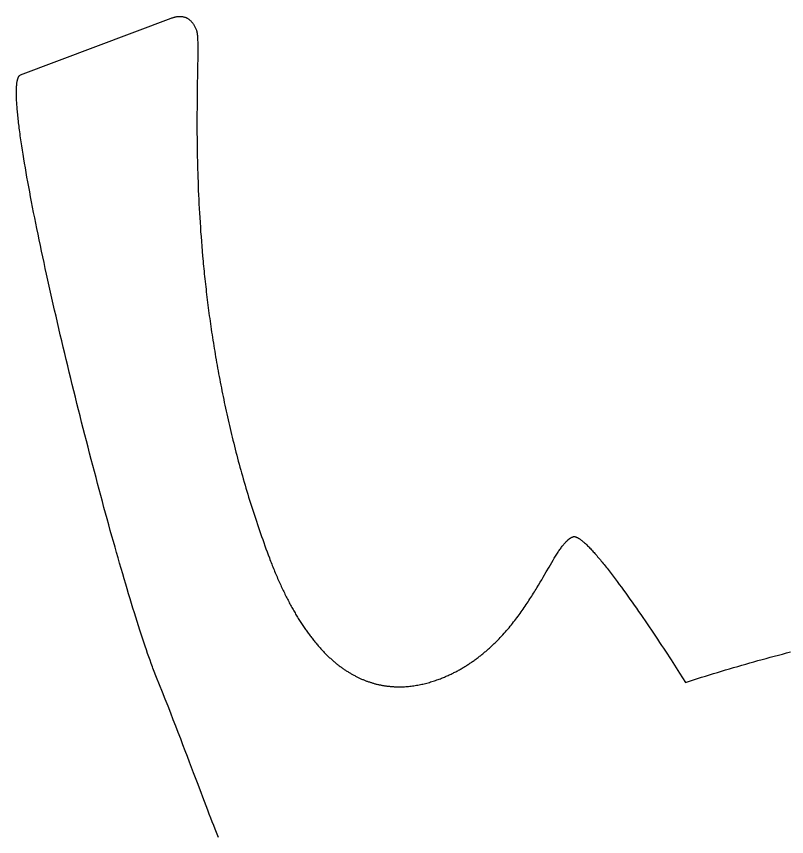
# Model space of a CAD drawing. Extents: x 156 to 510, y 849 to 1306.
# Drawn here: x 240.51 to 264.86, y 1077.97 to 1103.9 of the extents above; entities that cross this region are included whole.
import ezdxf

# ---------------------------------------------------------------- set-up
doc = ezdxf.new("R2010")
doc.units = 0
doc.layers.add('color#3f3f3fff', color=1, linetype='CONTINUOUS')

msp = doc.modelspace()

# ---------------------------------------------------------------- linework, layer by layer
at = {"layer": 'color#3f3f3fff'}
msp.add_lwpolyline([(246.905, 1077.944), (246.884, 1077.995), (246.862, 1078.046), (246.84, 1078.099), (246.819, 1078.152), (246.796, 1078.207), (246.751, 1078.319), (246.705, 1078.435), (246.658, 1078.555), (246.609, 1078.679), (246.56, 1078.808), (246.509, 1078.94), (246.457, 1079.077), (246.403, 1079.218), (246.348, 1079.363), (246.233, 1079.667), (246.112, 1079.989), (245.984, 1080.329), (245.917, 1080.506), (245.848, 1080.688), (245.777, 1080.874), (245.704, 1081.065), (245.628, 1081.261), (245.551, 1081.461), (245.471, 1081.667), (245.389, 1081.877), (245.305, 1082.093), (245.218, 1082.313), (245.129, 1082.538), (245.037, 1082.769), (244.943, 1083.005), (244.845, 1083.246), (244.828, 1083.293), (244.81, 1083.342), (244.792, 1083.391), (244.773, 1083.441), (244.736, 1083.545), (244.698, 1083.652), (244.659, 1083.762), (244.62, 1083.876), (244.58, 1083.994), (244.54, 1084.115), (244.499, 1084.239), (244.457, 1084.366), (244.415, 1084.496), (244.372, 1084.63), (244.329, 1084.766), (244.285, 1084.906), (244.24, 1085.048), (244.196, 1085.193), (244.15, 1085.34), (244.105, 1085.491), (244.059, 1085.643), (244.012, 1085.799), (243.965, 1085.956), (243.918, 1086.117), (243.87, 1086.279), (243.822, 1086.444), (243.774, 1086.61), (243.726, 1086.779), (243.677, 1086.95), (243.628, 1087.122), (243.579, 1087.297), (243.529, 1087.473), (243.479, 1087.651), (243.43, 1087.831), (243.38, 1088.012), (243.329, 1088.195), (243.279, 1088.379), (243.229, 1088.565), (243.178, 1088.752), (243.128, 1088.94), (243.077, 1089.129), (243.027, 1089.32), (242.976, 1089.511), (242.926, 1089.703), (242.875, 1089.896), (242.824, 1090.09), (242.774, 1090.285), (242.724, 1090.48), (242.673, 1090.676), (242.623, 1090.873), (242.573, 1091.07), (242.523, 1091.267), (242.474, 1091.465), (242.424, 1091.663), (242.375, 1091.861), (242.326, 1092.059), (242.277, 1092.257), (242.229, 1092.455), (242.181, 1092.653), (242.133, 1092.851), (242.085, 1093.048), (242.038, 1093.246), (241.991, 1093.442), (241.944, 1093.639), (241.898, 1093.835), (241.853, 1094.03), (241.807, 1094.224), (241.762, 1094.418), (241.718, 1094.611), (241.674, 1094.803), (241.631, 1094.994), (241.588, 1095.185), (241.546, 1095.374), (241.504, 1095.561), (241.463, 1095.748), (241.423, 1095.933), (241.383, 1096.117), (241.344, 1096.3), (241.305, 1096.481), (241.267, 1096.66), (241.23, 1096.838), (241.193, 1097.014), (241.158, 1097.188), (241.123, 1097.36), (241.088, 1097.531), (241.055, 1097.699), (241.022, 1097.865), (240.99, 1098.03), (240.959, 1098.191), (240.929, 1098.351), (240.9, 1098.508), (240.872, 1098.663), (240.844, 1098.815), (240.818, 1098.965), (240.792, 1099.112), (240.768, 1099.257), (240.744, 1099.398), (240.722, 1099.537), (240.7, 1099.673), (240.68, 1099.806), (240.67, 1099.871), (240.66, 1099.935), (240.651, 1099.999), (240.642, 1100.062), (240.633, 1100.124), (240.625, 1100.185), (240.616, 1100.246), (240.609, 1100.306), (240.601, 1100.364), (240.594, 1100.422), (240.586, 1100.48), (240.58, 1100.536), (240.573, 1100.591), (240.567, 1100.646), (240.561, 1100.699), (240.556, 1100.752), (240.55, 1100.804), (240.545, 1100.855), (240.541, 1100.905), (240.536, 1100.954), (240.532, 1101.002), (240.529, 1101.049), (240.525, 1101.095), (240.522, 1101.14), (240.519, 1101.184), (240.517, 1101.228), (240.515, 1101.27), (240.513, 1101.311), (240.512, 1101.351), (240.511, 1101.391), (240.51, 1101.429), (240.509, 1101.466), (240.509, 1101.502), (240.51, 1101.537), (240.51, 1101.571), (240.511, 1101.604), (240.512, 1101.636), (240.514, 1101.667), (240.516, 1101.696), (240.518, 1101.725), (240.521, 1101.752), (240.524, 1101.778), (240.528, 1101.803), (240.531, 1101.827), (240.536, 1101.85), (240.538, 1101.861), (240.54, 1101.872), (240.543, 1101.882), (240.545, 1101.892), (240.548, 1101.902), (240.55, 1101.912), (240.553, 1101.921), (240.556, 1101.93), (240.559, 1101.938), (240.562, 1101.947), (240.565, 1101.955), (240.569, 1101.963), (240.572, 1101.97), (240.575, 1101.977), (240.579, 1101.984), (240.583, 1101.99), (240.586, 1101.997), (240.59, 1102.002), (240.594, 1102.008), (240.598, 1102.013), (240.602, 1102.018), (240.607, 1102.023), (240.611, 1102.027), (240.615, 1102.031), (240.62, 1102.035), (240.624, 1102.038), (240.629, 1102.041), (240.634, 1102.044), (240.639, 1102.046), (240.644, 1102.048), (245.408, 1103.841), (245.428, 1103.848), (245.449, 1103.855), (245.471, 1103.862), (245.482, 1103.866), (245.494, 1103.869), (245.505, 1103.872), (245.517, 1103.875), (245.529, 1103.878), (245.541, 1103.881), (245.554, 1103.883), (245.566, 1103.885), (245.579, 1103.888), (245.592, 1103.89), (245.605, 1103.891), (245.618, 1103.893), (245.631, 1103.894), (245.644, 1103.895), (245.657, 1103.896), (245.671, 1103.896), (245.684, 1103.896), (245.698, 1103.896), (245.711, 1103.895), (245.725, 1103.894), (245.739, 1103.893), (245.752, 1103.891), (245.766, 1103.889), (245.78, 1103.886), (245.794, 1103.883), (245.808, 1103.88), (245.821, 1103.876), (245.835, 1103.872), (245.849, 1103.867), (245.863, 1103.862), (245.876, 1103.856), (245.89, 1103.849), (245.903, 1103.843), (245.917, 1103.835), (245.93, 1103.827), (245.944, 1103.819), (245.957, 1103.809), (245.97, 1103.8), (245.983, 1103.789), (245.996, 1103.778), (246.009, 1103.767), (246.022, 1103.754), (246.035, 1103.741), (246.047, 1103.728), (246.059, 1103.713), (246.072, 1103.698), (246.084, 1103.682), (246.095, 1103.666), (246.107, 1103.648), (246.119, 1103.63), (246.13, 1103.611), (246.141, 1103.591), (246.152, 1103.571), (246.162, 1103.55), (246.173, 1103.527), (246.183, 1103.504), (246.193, 1103.48), (246.202, 1103.456), (246.205, 1103.447), (246.208, 1103.439), (246.21, 1103.429), (246.213, 1103.419), (246.215, 1103.409), (246.218, 1103.398), (246.22, 1103.386), (246.222, 1103.373), (246.224, 1103.36), (246.226, 1103.346), (246.228, 1103.332), (246.229, 1103.317), (246.231, 1103.301), (246.232, 1103.285), (246.235, 1103.25), (246.237, 1103.214), (246.239, 1103.174), (246.241, 1103.133), (246.242, 1103.089), (246.243, 1103.042), (246.244, 1102.993), (246.245, 1102.942), (246.245, 1102.889), (246.245, 1102.833), (246.245, 1102.775), (246.245, 1102.715), (246.244, 1102.652), (246.243, 1102.521), (246.241, 1102.38), (246.238, 1102.231), (246.236, 1102.074), (246.23, 1101.735), (246.227, 1101.553), (246.225, 1101.363), (246.222, 1101.166), (246.221, 1101.064), (246.221, 1100.961), (246.22, 1100.856), (246.22, 1100.749), (246.219, 1100.64), (246.219, 1100.529), (246.219, 1100.417), (246.22, 1100.303), (246.22, 1100.187), (246.221, 1100.07), (246.222, 1099.95), (246.224, 1099.829), (246.225, 1099.707), (246.227, 1099.582), (246.23, 1099.457), (246.232, 1099.329), (246.235, 1099.2), (246.239, 1099.07), (246.243, 1098.937), (246.247, 1098.804), (246.252, 1098.669), (246.257, 1098.532), (246.262, 1098.394), (246.269, 1098.254), (246.275, 1098.113), (246.282, 1097.971), (246.29, 1097.827), (246.298, 1097.682), (246.307, 1097.535), (246.316, 1097.387), (246.326, 1097.238), (246.336, 1097.088), (246.347, 1096.936), (246.359, 1096.783), (246.372, 1096.629), (246.385, 1096.473), (246.398, 1096.316), (246.413, 1096.158), (246.42, 1096.079), (246.428, 1095.999), (246.436, 1095.919), (246.444, 1095.839), (246.452, 1095.759), (246.46, 1095.678), (246.469, 1095.597), (246.478, 1095.515), (246.487, 1095.434), (246.496, 1095.352), (246.505, 1095.27), (246.515, 1095.187), (246.525, 1095.104), (246.535, 1095.021), (246.545, 1094.938), (246.555, 1094.855), (246.566, 1094.771), (246.576, 1094.687), (246.587, 1094.603), (246.599, 1094.518), (246.61, 1094.434), (246.622, 1094.349), (246.634, 1094.263), (246.646, 1094.178), (246.658, 1094.092), (246.671, 1094.006), (246.683, 1093.92), (246.696, 1093.834), (246.71, 1093.747), (246.723, 1093.66), (246.737, 1093.573), (246.751, 1093.486), (246.765, 1093.398), (246.78, 1093.311), (246.794, 1093.223), (246.809, 1093.135), (246.824, 1093.046), (246.84, 1092.958), (246.855, 1092.869), (246.871, 1092.78), (246.888, 1092.691), (246.904, 1092.602), (246.921, 1092.512), (246.938, 1092.422), (246.955, 1092.333), (246.973, 1092.242), (246.99, 1092.152), (247.008, 1092.062), (247.027, 1091.971), (247.045, 1091.88), (247.064, 1091.789), (247.083, 1091.698), (247.103, 1091.607), (247.122, 1091.515), (247.142, 1091.424), (247.163, 1091.332), (247.183, 1091.24), (247.204, 1091.148), (247.225, 1091.055), (247.247, 1090.963), (247.268, 1090.87), (247.29, 1090.778), (247.313, 1090.685), (247.335, 1090.592), (247.358, 1090.498), (247.381, 1090.405), (247.405, 1090.312), (247.429, 1090.218), (247.453, 1090.124), (247.477, 1090.03), (247.502, 1089.936), (247.527, 1089.842), (247.553, 1089.748), (247.579, 1089.654), (247.605, 1089.559), (247.631, 1089.465), (247.658, 1089.37), (247.685, 1089.275), (247.712, 1089.18), (247.74, 1089.085), (247.768, 1088.99), (247.796, 1088.895), (247.825, 1088.799), (247.854, 1088.704), (247.883, 1088.609), (247.913, 1088.513), (247.943, 1088.417), (247.974, 1088.321), (248.004, 1088.226), (248.036, 1088.13), (248.067, 1088.033), (248.099, 1087.937), (248.131, 1087.841), (248.164, 1087.745), (248.197, 1087.649), (248.23, 1087.552), (248.264, 1087.456), (248.298, 1087.359), (248.332, 1087.263), (248.367, 1087.166), (248.402, 1087.069), (248.437, 1086.972), (248.473, 1086.876), (248.51, 1086.779), (248.528, 1086.73), (248.546, 1086.682), (248.564, 1086.635), (248.583, 1086.588), (248.601, 1086.541), (248.62, 1086.494), (248.639, 1086.448), (248.657, 1086.402), (248.676, 1086.357), (248.695, 1086.311), (248.713, 1086.267), (248.732, 1086.222), (248.751, 1086.178), (248.77, 1086.134), (248.789, 1086.091), (248.808, 1086.048), (248.827, 1086.005), (248.846, 1085.962), (248.866, 1085.92), (248.885, 1085.878), (248.904, 1085.837), (248.923, 1085.796), (248.943, 1085.755), (248.962, 1085.714), (248.982, 1085.674), (249.001, 1085.634), (249.021, 1085.595), (249.041, 1085.555), (249.06, 1085.517), (249.08, 1085.478), (249.1, 1085.44), (249.119, 1085.402), (249.139, 1085.364), (249.159, 1085.327), (249.179, 1085.29), (249.199, 1085.253), (249.219, 1085.217), (249.239, 1085.181), (249.259, 1085.145), (249.279, 1085.11), (249.3, 1085.074), (249.32, 1085.04), (249.34, 1085.005), (249.36, 1084.971), (249.381, 1084.937), (249.401, 1084.903), (249.421, 1084.87), (249.442, 1084.837), (249.462, 1084.804), (249.483, 1084.772), (249.503, 1084.74), (249.524, 1084.708), (249.545, 1084.677), (249.565, 1084.645), (249.586, 1084.614), (249.607, 1084.584), (249.627, 1084.554), (249.648, 1084.523), (249.669, 1084.494), (249.69, 1084.464), (249.711, 1084.435), (249.732, 1084.406), (249.753, 1084.378), (249.774, 1084.349), (249.795, 1084.321), (249.816, 1084.294), (249.837, 1084.266), (249.858, 1084.239), (249.879, 1084.212), (249.9, 1084.185), (249.921, 1084.159), (249.942, 1084.133), (249.964, 1084.107), (249.985, 1084.082), (250.006, 1084.056), (250.028, 1084.031), (250.049, 1084.007), (250.07, 1083.982), (250.092, 1083.958), (250.113, 1083.934), (250.135, 1083.911), (250.156, 1083.887), (250.177, 1083.864), (250.199, 1083.841), (250.221, 1083.819), (250.242, 1083.796), (250.264, 1083.774), (250.285, 1083.753), (250.307, 1083.731), (250.328, 1083.71), (250.35, 1083.689), (250.372, 1083.668), (250.394, 1083.647), (250.415, 1083.627), (250.437, 1083.607), (250.459, 1083.587), (250.48, 1083.568), (250.502, 1083.549), (250.524, 1083.53), (250.546, 1083.511), (250.568, 1083.492), (250.59, 1083.474), (250.611, 1083.456), (250.633, 1083.438), (250.655, 1083.421), (250.677, 1083.404), (250.699, 1083.387), (250.721, 1083.37), (250.743, 1083.353), (250.765, 1083.337), (250.787, 1083.321), (250.809, 1083.305), (250.831, 1083.289), (250.853, 1083.274), (250.875, 1083.259), (250.897, 1083.244), (250.919, 1083.229), (250.941, 1083.215), (250.963, 1083.2), (250.985, 1083.186), (251.007, 1083.173), (251.029, 1083.159), (251.051, 1083.146), (251.073, 1083.133), (251.095, 1083.12), (251.117, 1083.107), (251.139, 1083.095), (251.161, 1083.082), (251.183, 1083.07), (251.206, 1083.059), (251.228, 1083.047), (251.25, 1083.036), (251.272, 1083.024), (251.294, 1083.013), (251.316, 1083.003), (251.338, 1082.992), (251.36, 1082.982), (251.383, 1082.972), (251.405, 1082.962), (251.427, 1082.952), (251.449, 1082.943), (251.471, 1082.933), (251.493, 1082.924), (251.515, 1082.916), (251.537, 1082.907), (251.559, 1082.898), (251.582, 1082.89), (251.604, 1082.882), (251.626, 1082.874), (251.648, 1082.866), (251.67, 1082.859), (251.692, 1082.852), (251.714, 1082.845), (251.736, 1082.838), (251.758, 1082.831), (251.78, 1082.824), (251.802, 1082.818), (251.824, 1082.812), (251.846, 1082.806), (251.868, 1082.8), (251.89, 1082.795), (251.912, 1082.789), (251.934, 1082.784), (251.956, 1082.779), (251.978, 1082.774), (252, 1082.769), (252.022, 1082.765), (252.044, 1082.76), (252.066, 1082.756), (252.088, 1082.752), (252.11, 1082.748), (252.132, 1082.745), (252.154, 1082.741), (252.176, 1082.738), (252.198, 1082.735), (252.219, 1082.732), (252.241, 1082.729), (252.263, 1082.727), (252.285, 1082.724), (252.307, 1082.722), (252.328, 1082.72), (252.35, 1082.718), (252.372, 1082.716), (252.394, 1082.714), (252.415, 1082.713), (252.437, 1082.712), (252.459, 1082.71), (252.48, 1082.709), (252.502, 1082.709), (252.523, 1082.708), (252.545, 1082.707), (252.567, 1082.707), (252.588, 1082.707), (252.61, 1082.707), (252.652, 1082.707), (252.695, 1082.708), (252.738, 1082.709), (252.781, 1082.711), (252.823, 1082.714), (252.866, 1082.717), (252.908, 1082.721), (252.95, 1082.725), (252.992, 1082.73), (253.034, 1082.735), (253.076, 1082.741), (253.118, 1082.747), (253.159, 1082.754), (253.201, 1082.761), (253.242, 1082.769), (253.283, 1082.777), (253.325, 1082.786), (253.365, 1082.795), (253.406, 1082.805), (253.447, 1082.815), (253.487, 1082.825), (253.528, 1082.836), (253.568, 1082.847), (253.608, 1082.859), (253.647, 1082.871), (253.687, 1082.884), (253.726, 1082.897), (253.766, 1082.91), (253.805, 1082.924), (253.844, 1082.938), (253.882, 1082.952), (253.915, 1082.964), (253.947, 1082.977), (253.979, 1082.989), (254.01, 1083.002), (254.042, 1083.015), (254.073, 1083.028), (254.104, 1083.042), (254.135, 1083.055), (254.166, 1083.069), (254.196, 1083.083), (254.227, 1083.097), (254.257, 1083.111), (254.287, 1083.126), (254.317, 1083.14), (254.346, 1083.155), (254.376, 1083.17), (254.405, 1083.185), (254.434, 1083.201), (254.463, 1083.216), (254.492, 1083.232), (254.521, 1083.248), (254.549, 1083.264), (254.578, 1083.28), (254.606, 1083.296), (254.634, 1083.312), (254.661, 1083.329), (254.689, 1083.346), (254.716, 1083.362), (254.744, 1083.379), (254.771, 1083.397), (254.798, 1083.414), (254.825, 1083.431), (254.851, 1083.449), (254.878, 1083.467), (254.904, 1083.484), (254.93, 1083.502), (254.956, 1083.521), (254.982, 1083.539), (255.008, 1083.557), (255.033, 1083.576), (255.059, 1083.594), (255.084, 1083.613), (255.109, 1083.632), (255.134, 1083.651), (255.158, 1083.67), (255.183, 1083.689), (255.207, 1083.708), (255.232, 1083.728), (255.256, 1083.747), (255.28, 1083.767), (255.304, 1083.787), (255.327, 1083.807), (255.351, 1083.827), (255.374, 1083.847), (255.397, 1083.867), (255.42, 1083.887), (255.443, 1083.907), (255.466, 1083.928), (255.489, 1083.948), (255.511, 1083.969), (255.534, 1083.99), (255.556, 1084.011), (255.578, 1084.031), (255.6, 1084.052), (255.622, 1084.073), (255.644, 1084.095), (255.665, 1084.116), (255.686, 1084.137), (255.729, 1084.18), (255.771, 1084.223), (255.812, 1084.266), (255.853, 1084.31), (255.893, 1084.354), (255.933, 1084.398), (255.972, 1084.442), (256.011, 1084.486), (256.049, 1084.531), (256.087, 1084.576), (256.124, 1084.621), (256.161, 1084.666), (256.197, 1084.711), (256.233, 1084.756), (256.268, 1084.801), (256.303, 1084.847), (256.338, 1084.892), (256.372, 1084.938), (256.405, 1084.984), (256.439, 1085.029), (256.471, 1085.075), (256.504, 1085.121), (256.535, 1085.166), (256.567, 1085.212), (256.598, 1085.257), (256.629, 1085.303), (256.659, 1085.348), (256.689, 1085.393), (256.718, 1085.438), (256.748, 1085.483), (256.776, 1085.528), (256.805, 1085.573), (256.833, 1085.618), (256.861, 1085.662), (256.888, 1085.706), (256.915, 1085.75), (256.942, 1085.794), (256.968, 1085.838), (257.02, 1085.924), (257.07, 1086.009), (257.12, 1086.093), (257.168, 1086.175), (257.261, 1086.336), (257.351, 1086.49), (257.394, 1086.564), (257.436, 1086.636), (257.478, 1086.705), (257.519, 1086.773), (257.539, 1086.806), (257.559, 1086.838), (257.579, 1086.87), (257.598, 1086.901), (257.618, 1086.931), (257.637, 1086.961), (257.656, 1086.99), (257.676, 1087.018), (257.694, 1087.045), (257.713, 1087.072), (257.732, 1087.098), (257.751, 1087.124), (257.769, 1087.148), (257.787, 1087.172), (257.806, 1087.195), (257.824, 1087.217), (257.842, 1087.238), (257.86, 1087.259), (257.878, 1087.278), (257.896, 1087.297), (257.914, 1087.315), (257.922, 1087.324), (257.931, 1087.332), (257.94, 1087.34), (257.949, 1087.348), (257.958, 1087.356), (257.967, 1087.363), (257.976, 1087.37), (257.984, 1087.377), (257.993, 1087.384), (258.002, 1087.39), (258.011, 1087.397), (258.02, 1087.403), (258.028, 1087.408), (258.037, 1087.414), (258.046, 1087.419), (258.055, 1087.424), (258.063, 1087.429), (258.072, 1087.433), (258.081, 1087.437), (258.09, 1087.441), (258.099, 1087.445), (258.107, 1087.449), (258.113, 1087.45), (258.118, 1087.452), (258.124, 1087.453), (258.13, 1087.454), (258.136, 1087.455), (258.142, 1087.455), (258.148, 1087.455), (258.155, 1087.454), (258.161, 1087.454), (258.168, 1087.453), (258.175, 1087.452), (258.182, 1087.45), (258.189, 1087.448), (258.196, 1087.446), (258.204, 1087.444), (258.211, 1087.441), (258.219, 1087.438), (258.227, 1087.435), (258.235, 1087.431), (258.243, 1087.427), (258.252, 1087.423), (258.26, 1087.419), (258.269, 1087.414), (258.277, 1087.409), (258.286, 1087.404), (258.295, 1087.398), (258.304, 1087.392), (258.313, 1087.386), (258.332, 1087.373), (258.352, 1087.36), (258.371, 1087.345), (258.392, 1087.329), (258.413, 1087.312), (258.434, 1087.294), (258.456, 1087.275), (258.478, 1087.255), (258.501, 1087.234), (258.524, 1087.212), (258.547, 1087.19), (258.571, 1087.166), (258.596, 1087.142), (258.62, 1087.116), (258.646, 1087.09), (258.671, 1087.063), (258.697, 1087.036), (258.723, 1087.007), (258.75, 1086.978), (258.777, 1086.948), (258.805, 1086.917), (258.832, 1086.885), (258.86, 1086.853), (258.889, 1086.82), (258.917, 1086.786), (258.946, 1086.751), (258.975, 1086.716), (259.005, 1086.681), (259.035, 1086.644), (259.065, 1086.607), (259.095, 1086.57), (259.126, 1086.531), (259.157, 1086.493), (259.188, 1086.453), (259.219, 1086.414), (259.25, 1086.373), (259.314, 1086.291), (259.378, 1086.207), (259.443, 1086.121), (259.509, 1086.033), (259.575, 1085.944), (259.642, 1085.853), (259.709, 1085.761), (259.777, 1085.668), (259.844, 1085.573), (259.912, 1085.478), (259.98, 1085.382), (260.049, 1085.285), (260.117, 1085.188), (260.185, 1085.09), (260.253, 1084.992), (260.321, 1084.893), (260.388, 1084.795), (260.455, 1084.696), (260.522, 1084.598), (260.588, 1084.5), (260.654, 1084.402), (260.719, 1084.305), (260.783, 1084.208), (260.847, 1084.112), (260.91, 1084.017), (260.972, 1083.923), (261.033, 1083.831), (261.093, 1083.739), (261.152, 1083.649), (261.209, 1083.56), (261.266, 1083.473), (261.321, 1083.387), (261.375, 1083.304), (261.478, 1083.142), (261.575, 1082.99), (261.665, 1082.848), (261.791, 1082.888), (261.918, 1082.928), (262.045, 1082.968), (262.171, 1083.008), (262.298, 1083.048), (262.425, 1083.087), (262.552, 1083.126), (262.68, 1083.164), (262.807, 1083.203), (262.935, 1083.241), (263.062, 1083.279), (263.19, 1083.316), (263.318, 1083.353), (263.446, 1083.39), (263.574, 1083.427), (263.702, 1083.463), (263.831, 1083.499), (263.959, 1083.535), (264.088, 1083.57), (264.216, 1083.606), (264.345, 1083.64), (264.474, 1083.675), (264.603, 1083.709), (264.732, 1083.743), (264.862, 1083.777), (264.991, 1083.811)], dxfattribs=at)

doc.saveas('drawing.dxf')
